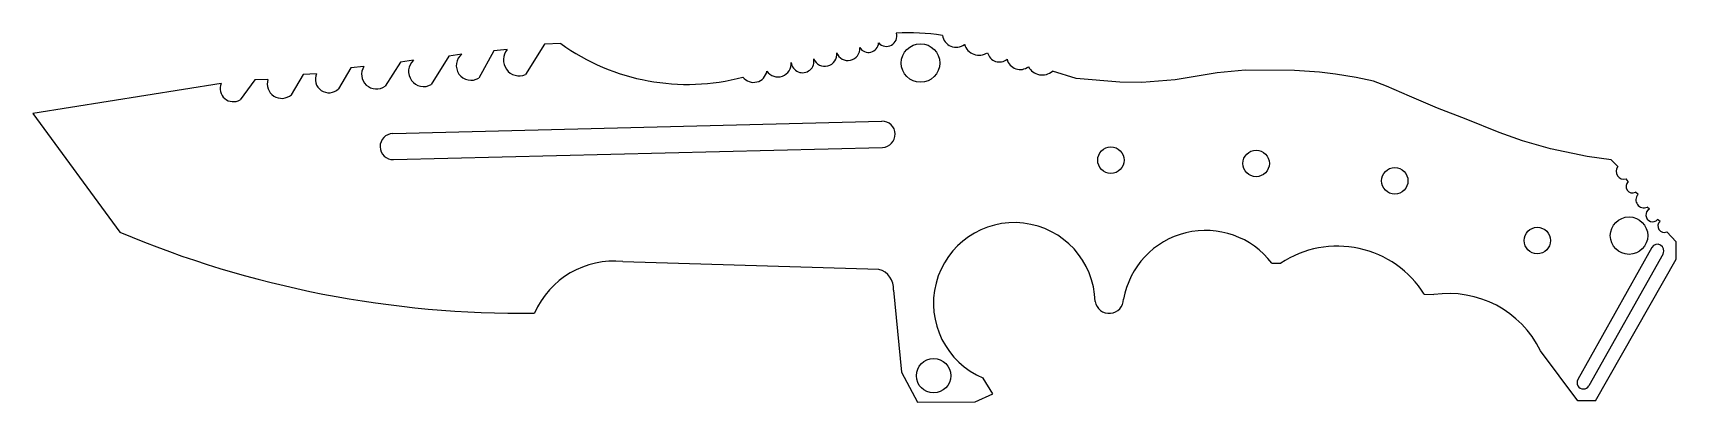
# Model space of a CAD drawing. Header units: millimetres. Extents: x 2285 to 2583, y 1047 to 1114.
import ezdxf

# ---------------------------------------------------------------- set-up
doc = ezdxf.new("R2010")
doc.units = ezdxf.units.MM

msp = doc.modelspace()

# ---------------------------------------------------------------- linework, layer by layer
at = {"color": 3}
for p, q in [((2354.2, 1109.43), (2351.83, 1109.06)), ((2360.61, 1110.19), (2357.43, 1105.03)), ((2362.99, 1110.54), (2360.61, 1110.19)), ((2368.81, 1111.13), (2366.03, 1106.19)), ((2371.19, 1111.38), (2368.81, 1111.13)), ((2454.19, 1112.32), (2454.19, 1112.32)), ((2334.2, 1106.86), (2332.03, 1103.17)), ((2336.6, 1106.98), (2334.2, 1106.86)), ((2342.81, 1108.05), (2340.58, 1104.23)), ((2345.2, 1108.28), (2342.81, 1108.05)), ((2351.83, 1109.06), (2349.03, 1104.73)), ((2319.29, 1105.19), (2285.12, 1099.77)), ((2325.39, 1105.89), (2322.72, 1102.24)), ((2327.79, 1105.93), (2325.39, 1105.89)), ((2285.12, 1099.77), (2300.88, 1078.2)), ((2350.45, 1096.12), (2439.19, 1098.34)), ((2350.57, 1091.39), (2439.31, 1093.61)), ((2572.75, 1090.12), (2571.53, 1091.37)), ((2574.66, 1087.39), (2574.28, 1087.89)), ((2576.45, 1085.05), (2575.96, 1085.5)), ((2578.48, 1082.41), (2578.08, 1082.75)), ((2580.42, 1080.16), (2579.99, 1080.5)), ((2583.34, 1076.43), (2581.64, 1078.25)), ((2578.96, 1075.42), (2565.51, 1051.45)), ((2580.96, 1074.3), (2567.5, 1050.32)), ((2583.34, 1073.31), (2583.34, 1076.43)), ((2438.64, 1071.45), (2392.2, 1072.85)), ((2509.98, 1072.56), (2511.61, 1072.56)), ((2568.73, 1047.59), (2583.34, 1073.31)), ((2441.3, 1067.68), (2442.78, 1052.78)), ((2537.64, 1066.92), (2539.36, 1066.88)), ((2565.48, 1047.59), (2558.74, 1056.68)), ((2442.78, 1052.78), (2445.66, 1047.34)), ((2459.34, 1048.83), (2457.61, 1051.71)), ((2445.66, 1047.34), (2456.13, 1047.43)), ((2456.13, 1047.43), (2459.34, 1048.83)), ((2568.73, 1047.59), (2565.48, 1047.59))]:
    msp.add_line(p, q, dxfattribs=at)
for points in [[(2380.92, 1112.44), (2377.95, 1112.32), (2374.53, 1106.82)], [(2571.53, 1091.37), (2567.19, 1091.94), (2560.53, 1093.34), (2555.44, 1094.77), (2551.24, 1096.29), (2545.24, 1098.75), (2540.01, 1100.72), (2534.98, 1102.88), (2530.77, 1104.69), (2528.4, 1105.62), (2525.29, 1106.31), (2521.51, 1106.92), (2518.65, 1107.26), (2514.06, 1107.58), (2505.15, 1107.64), (2500.05, 1107.12), (2492.42, 1105.89), (2486.36, 1105.37), (2482.39, 1105.43), (2474.49, 1106.11), (2470.17, 1107.44)]]:
    msp.add_lwpolyline(points, dxfattribs=at)
for centre, radius in [((2446.22, 1108.92), 3.5), ((2480.77, 1091.28), 2.4), ((2507.12, 1090.68), 2.4), ((2532.28, 1087.53), 2.4), ((2574.8, 1077.58), 3.4), ((2558.15, 1076.69), 2.4), ((2448.58, 1052.14), 3.12)]:
    msp.add_circle(centre, radius, dxfattribs=at)
for centre, radius, start, end in [((2403.88, 1144.32), 39.28, 234.2381, 284.9037), ((2436.76, 1112.71), 1.86, 212.3727, 355.967), ((2440.04, 1113.8), 1.87, 220.888, 17.0455), ((2443.83, 1070.66), 43.74, 81.6539, 92.629), ((2452.66, 1114.3), 2.51, 188.4706, 307.5399), ((2356.04, 1107.39), 2.74, 132.1237, 300.4948), ((2364.63, 1108.45), 2.66, 128.1277, 301.7722), ((2373.42, 1109.5), 2.91, 139.7438, 292.6075), ((2424.81, 1109.23), 2.07, 185.2238, 12.4683), ((2428.84, 1110.51), 2.18, 202.4426, 7.1328), ((2433.04, 1111.52), 2.16, 200.062, 5.0238), ((2456.85, 1113.1), 2.77, 196.4271, 303.5221), ((2460.53, 1111.32), 2.21, 193.849, 309.3031), ((2464.3, 1110.18), 2.44, 193.6876, 307.9017), ((2338.85, 1105.98), 2.46, 155.9942, 314.6413), ((2347.45, 1106.87), 2.66, 147.7827, 306.4908), ((2415.92, 1107.85), 2.44, 217.5827, 350.3336), ((2420.32, 1108.83), 2.43, 214.8752, 5.0675), ((2468.31, 1109.61), 2.86, 208.1448, 310.539), ((2321.49, 1104.28), 2.38, 157.5972, 301.1095), ((2330.28, 1105.12), 2.62, 161.8105, 311.9928), ((2439.25, 1095.98), 2.37, 271.4379, 91.4379), ((2350.51, 1093.75), 2.37, 91.4379, 271.4379), ((2573.85, 1089.23), 1.41, 140.8159, 287.7023), ((2575.39, 1086.5), 1.15, 129.6328, 299.4185), ((2577.49, 1084.06), 1.44, 136.7057, 294.1162), ((2463.23, 1065.27), 14.67, 1.3378, 247.505), ((2579.08, 1081.33), 1.23, 119.0733, 317.4007), ((2581.18, 1079.3), 1.15, 131.2446, 293.5499), ((2373.83, 1251.7), 188.21, 247.195, 270.715), ((2497.95, 1063.42), 15.11, 37.2435, 170.0552), ((2521.89, 1057.11), 18.56, 31.913, 123.6343), ((2579.96, 1074.86), 1.15, 330.7002, 150.7002), ((2390.54, 1057.29), 15.65, 83.9109, 156.6204), ((2437.75, 1068.01), 3.56, 354.7805, 75.596), ((2480.46, 1066.08), 2.61, 190.4512, 358.833), ((2542.04, 1048.45), 18.62, 26.225, 98.2532), ((2566.51, 1050.89), 1.15, 150.7002, 330.7002)]:
    msp.add_arc(centre, radius, start, end, dxfattribs=at)

doc.saveas('drawing.dxf')
